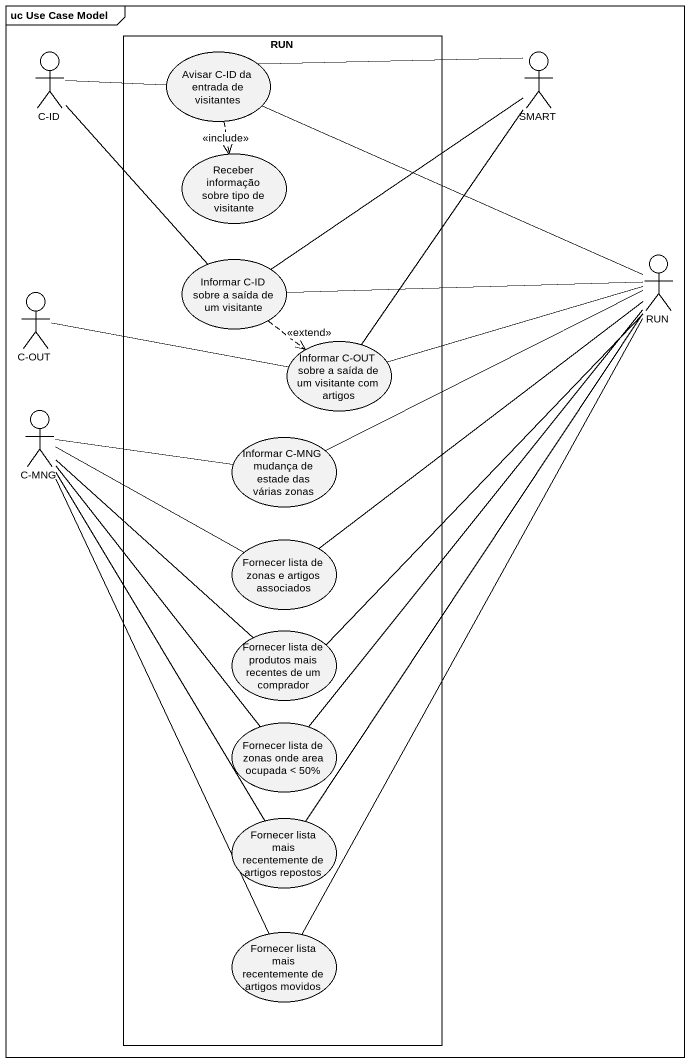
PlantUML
@startuml
mainframe uc Use Case Model
actor "C-ID" as C_ID
rectangle RUN {
  usecase "Avisar C-ID da entrada de visitantes" as Avisar_C_ID_da_entrada_de
  usecase "Receber informação sobre tipo de visitante" as Receber_informação_sobre
  usecase "Informar C-ID sobre a saída de um visitante" as Informar_C_ID_sobre_a_saída
  usecase "Informar C-OUT sobre a saída de um visitante com artigos" as Informar_C_OUT_sobre_a
  usecase "Informar C-MNG mudança de estade das várias zonas" as Informar_C_MNG_mudança_de
  usecase "Fornecer lista de zonas e artigos associados" as Fornecer_lista_de_zonas_e
  usecase "Fornecer lista de produtos mais recentes de um comprador" as Fornecer_lista_de_produtos
  usecase "Fornecer lista de zonas onde area ocupada < 50%" as Fornecer_lista_de_zonas
  usecase "Fornecer lista mais recentemente de artigos repostos" as Fornecer_lista_mais
  usecase "Fornecer lista mais recentemente de artigos movidos" as Fornecer_lista_mais_2
}
actor SMART
actor "RUN" as RUN_2
actor "C-OUT" as C_OUT
actor "C-MNG" as C_MNG
C_ID -right- Avisar_C_ID_da_entrada_de
C_ID -- Informar_C_ID_sobre_a_saída
Avisar_C_ID_da_entrada_de ..> Receber_informação_sobre : <<include>>
SMART -left- Avisar_C_ID_da_entrada_de
SMART -- Informar_C_ID_sobre_a_saída
SMART -- Informar_C_OUT_sobre_a
Informar_C_ID_sobre_a_saída ..> Informar_C_OUT_sobre_a : <<extend>>
RUN_2 -left- Avisar_C_ID_da_entrada_de
RUN_2 -left- Informar_C_ID_sobre_a_saída
RUN_2 -left- Informar_C_OUT_sobre_a
RUN_2 -left- Informar_C_MNG_mudança_de
RUN_2 -- Fornecer_lista_de_zonas_e
RUN_2 -- Fornecer_lista_de_produtos
C_OUT -right- Informar_C_OUT_sobre_a
C_MNG -right- Fornecer_lista_de_zonas_e
C_MNG -- Fornecer_lista_de_produtos
C_MNG -- Fornecer_lista_de_zonas
C_MNG -- Fornecer_lista_mais
C_MNG -- Fornecer_lista_mais_2
Informar_C_MNG_mudança_de -left- C_MNG
Fornecer_lista_de_zonas -up- RUN_2
Fornecer_lista_mais -up- RUN_2
Fornecer_lista_mais_2 -up- RUN_2
@enduml
